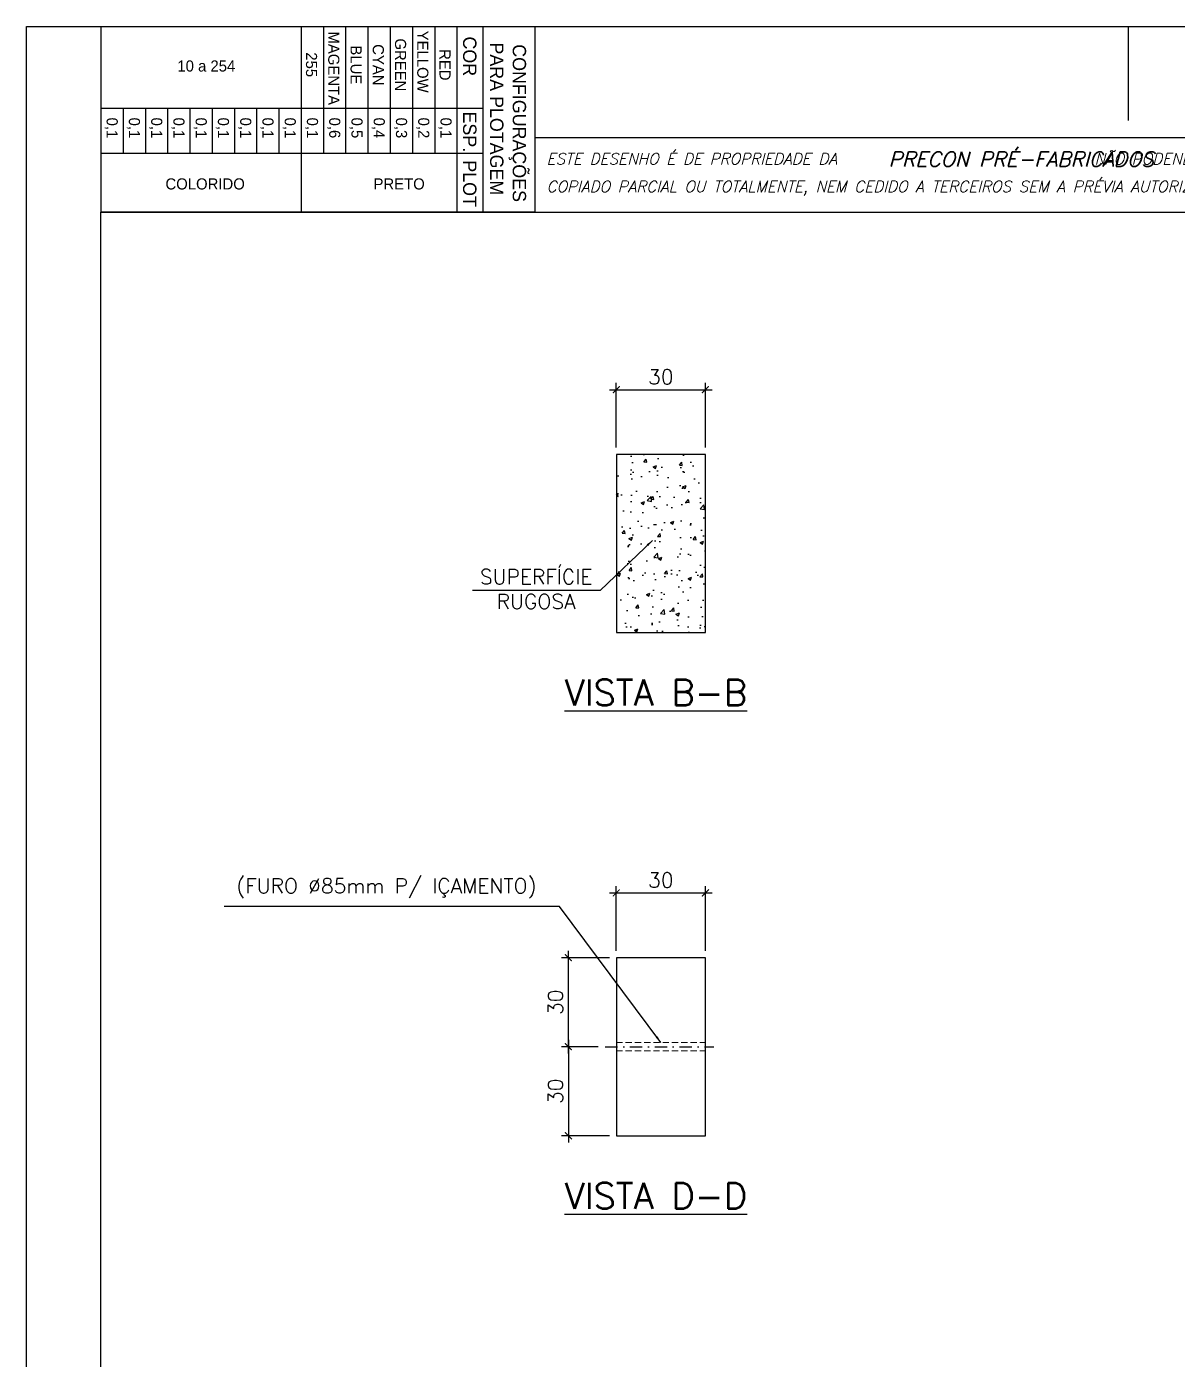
# Model space of a CAD drawing. Header units: centimetres. Extents: x 1658 to 17259, y 8294 to 11444.
# Drawn here: x 4286 to 5449, y 10097 to 11444 of the extents above; entities that cross this region are included whole.
import ezdxf
from ezdxf.enums import TextEntityAlignment as Align

# ---------------------------------------------------------------- set-up
doc = ezdxf.new("R2010")
doc.units = ezdxf.units.CM
doc.header["$LTSCALE"] = 50
doc.header["$MEASUREMENT"] = 0
doc.header["$PDMODE"] = 67
for name, pattern in [('DASHDOT', [1, 0.5, -0.25, 0, -0.25]), ('DASHED', [0.75, 0.5, -0.25]), ('HIDDEN', [0.375, 0.25, -0.125])]:
    doc.linetypes.add(name, pattern=pattern)
doc.layers.add('10 TRACEJADO', color=1, linetype='DASHED', lineweight=13)
for name, color, linetype in [('COTAS-PRECON', 1, 'Continuous'), ('FORMATO-PRECON', 2, 'Continuous'), ('HACHURAS-PRECON', 1, 'Continuous'), ('LINHA-01-PRECON', 1, 'Continuous'), ('LINHA-03-PRECON', 3, 'Continuous'), ('TEXTO-35-PRECON', 5, 'Continuous'), ('填充', 7, 'Continuous')]:
    doc.layers.add(name, color=color, linetype=linetype)
doc.styles.add('R060', font='ACENT.shx', dxfattribs={"height": 75})
doc.styles.add('ROMANS', font='ROMANS.SHX', dxfattribs={"oblique": 15, "height": 3})
doc.styles.get("Standard").update_dxf_attribs({"font": 'romans.shx'})
doc.dimstyles.new('ESC75-25', dxfattribs={"dimscale": 0, "dimtxt": 15, "dimasz": 7, "dimexe": 7, "dimexo": 7, "dimgap": 5.5, "dimtad": 1, "dimdec": 1, "dimlfac": 0.333333, "dimdsep": 46, "dimtxsty": 'Standard', "dimblk": 'ARCHTICK', "dimcen": 0.1, "dimdle": 7, "dimclrd": 256, "dimclre": 256, "dimclrt": 2, "dimadec": 0, "dimazin": 0, "dimtfac": 1, "dimtdec": 1, "dimtix": 1, "dimtmove": 2, "dimatfit": 3, "dimfxl": 1, "dimarcsym": 0})
doc.dimstyles.new('ESC75-75', dxfattribs={"dimscale": 0, "dimtxt": 15, "dimasz": 7, "dimexe": 7, "dimexo": 7, "dimgap": 5.5, "dimtad": 1, "dimdec": 1, "dimdsep": 46, "dimtxsty": 'Standard', "dimblk": 'ARCHTICK', "dimcen": 0.1, "dimdle": 7, "dimclrd": 256, "dimclre": 256, "dimclrt": 2, "dimadec": 0, "dimazin": 0, "dimtfac": 1, "dimtdec": 1, "dimtix": 1, "dimtmove": 2, "dimatfit": 3, "dimfxl": 1, "dimarcsym": 0})

# ---------------------------------------------------------------- blocks, each defined once
blk = doc.blocks.new('A$C0AF02B9D')
at = {"layer": 'FORMATO-PRECON', "color": 1}
for p, q in [((0, 585), (250, 585)), ((0, 0), (0, 585)), ((250, 585), (250, 0)), ((0, 480), (250, 480)), ((0, 450), (170.7, 450)), ((0, 420), (170.7, 420)), ((0, 390), (170.7, 390)), ((0, 360), (170.7, 360)), ((0, 330), (170.7, 330)), ((0, 300), (170.7, 300)), ((110.1, 240), (170.7, 240)), ((110.1, 210), (170.7, 210)), ((110.1, 180), (170.7, 180)), ((110.1, 150), (170.7, 150)), ((110.1, 150), (170.7, 150)), ((110.1, 120), (170.7, 120)), ((110.1, 120), (170.7, 120)), ((110.1, 90), (170.7, 90)), ((110.1, 90), (170.7, 90)), ((110.1, 60), (170.7, 60)), ((110.1, 60), (170.7, 60)), ((110.1, 30), (170.7, 30)), ((110.1, 30), (170.7, 30)), ((0, 0), (250, 0)), ((110.1, 0), (170.7, 0)), ((110.1, 0), (170.7, 0)), ((110.1, 0), (170.7, 0))]:
    blk.add_line(p, q, dxfattribs=at)
at = {"layer": 'FORMATO-PRECON'}
for p, q in [((0, 515), (250, 515)), ((110.1, 0), (110.1, 515)), ((170.7, 0), (170.7, 515)), ((0, 270), (250, 270))]:
    blk.add_line(p, q, dxfattribs=at)
at = {"layer": 'FORMATO-PRECON', "style": 'R060'}
for s, p in [('CONFIGURAÇÕES ', (133.4, 563.9)), ('PARA PLOTAGEM', (124.3, 533.7)), ('COR', (40, 497.3)), ('ESP.', (141.8, 497.3)), ('PLOT', (211.6, 497.3))]:
    blk.add_text(s, height=18, dxfattribs=at).set_placement(p, align=Align.MIDDLE)
at = {"layer": 'FORMATO-PRECON', "color": 1, "style": 'R060'}
for s, p in [('RED', (51.5, 464)), ('0,1', (136.5, 464)), ('YELLOW', (47.2, 434)), ('0,2', (136.5, 434)), ('GREEN', (51.5, 404)), ('0,3', (136.5, 404)), ('CYAN', (51.5, 374)), ('0,4', (136.5, 374)), ('BLUE', (51.5, 344)), ('0,5', (136.5, 344)), ('MAGENTA', (56.1, 314)), ('0,6', (136.5, 314)), ('255', (51.3, 284)), ('0,1', (136.5, 284)), ('0,1', (136.5, 254)), ('0,1', (136.5, 224)), ('0,1', (136.5, 194)), ('0,1', (136.5, 164)), ('0,1', (136.5, 134)), ('0,1', (136.5, 104)), ('0,1', (136.5, 74)), ('0,1', (136.5, 44)), ('0,1', (136.5, 14))]:
    blk.add_text(s, height=15, dxfattribs=at).set_placement(p, align=Align.MIDDLE)
for s, p in [('PRETO', (212, 402.1)), ('10 a 254', (53, 142.2)), ('COLORIDO', (212, 140.6))]:
    blk.add_text(s, height=15, rotation=90, dxfattribs=at).set_placement(p, align=Align.MIDDLE)
blk = doc.blocks.new('A$C432D58B7')
at = {"layer": 'LINHA-01-PRECON'}
blk.add_blockref('A$C0AF02B9D', (0, 0), dxfattribs=at)
blk = doc.blocks.new('A$C550964AD')
at = {"layer": 'LINHA-01-PRECON'}
blk.add_blockref('A$C432D58B7', (0, 0), dxfattribs=at)
blk = doc.blocks.new('A$C2E607E54')
at = {"layer": 'FORMATO-PRECON', "color": 6}
blk.add_line((1835, 4050), (685, 4050), dxfattribs=at)
at = {"layer": 'FORMATO-PRECON'}
for points in [[(0, 4200), (2970, 4200), (2970, 0), (0, 0)], [(685, 3950), (1835, 3950), (1835, 4050), (685, 4050)]]:
    blk.add_lwpolyline(points, close=True, dxfattribs=at)
blk.add_lwpolyline([(1485, 4200), (1485, 4073.6)], dxfattribs=at)
at = {"layer": 'FORMATO-PRECON', "color": 6}
blk.add_lwpolyline([(100, 3950), (2870, 3950), (2870, 100), (100, 100)], close=True, dxfattribs=at)
at = {"layer": 'TEXTO-35-PRECON', "rotation": 270}
blk.add_blockref('A$C550964AD', (100, 4200), dxfattribs=at)
at = {"layer": 'FORMATO-PRECON', "style": 'ROMANS', "oblique": 15}
for s, p in [('ESTE DESENHO É DE PROPRIEDADE DA                            NÃO PODENDO SER', (700.8, 4014.4)), ('COPIADO PARCIAL OU TOTALMENTE, NEM CEDIDO A TERCEIROS SEM A PRÉVIA AUTORIZAÇÃO.', (700.8, 3977))]:
    blk.add_text(s, height=15, dxfattribs=at).set_placement(p)
at = {"layer": 'FORMATO-PRECON', "color": 3, "style": 'ROMANS', "oblique": 15}
blk.add_text('PRECON PRÉ-FABRICADOS', height=20, dxfattribs=at).set_placement((1162, 4011.3))
blk = doc.blocks.new('_ArchTick')
at = {"color": 0, "linetype": 'ByBlock', "const_width": 0.15}
blk.add_lwpolyline([(-0.5, -0.5), (0.5, 0.5)], dxfattribs=at)
blk = doc.blocks.new('*D42')
at = {"layer": 'Defpoints', "color": 0, "transparency": 16777216}
for p in [(4972, 11076.9), (4882, 11011.4), (4972, 11011.4)]:
    blk.add_point(p, dxfattribs=at)
at = {"layer": 'LINHA-01-PRECON', "lineweight": -2, "transparency": 16777216}
for p, q in [((4875, 11076.9), (4979, 11076.9)), ((4882, 11018.4), (4882, 11083.9)), ((4972, 11018.4), (4972, 11083.9))]:
    blk.add_line(p, q, dxfattribs=at)
at = {"layer": 'LINHA-01-PRECON', "lineweight": -2, "transparency": 16777216, "xscale": 7, "yscale": 7, "zscale": 7, "rotation": 180}
blk.add_blockref('_ArchTick', (4882, 11076.9), dxfattribs=at)
at = {"layer": 'LINHA-01-PRECON', "lineweight": -2, "transparency": 16777216, "xscale": 7, "yscale": 7, "zscale": 7}
blk.add_blockref('_ArchTick', (4972, 11076.9), dxfattribs=at)
at = {"layer": 'LINHA-01-PRECON', "color": 2, "transparency": 16777216, "insert": (4927, 11089.9), "char_height": 15, "attachment_point": 5}
blk.add_mtext('30', dxfattribs=at)
blk = doc.blocks.new('*D395')
at = {"layer": 'Defpoints', "color": 0, "transparency": 16777216}
for p in [(4972, 10568.1), (4882, 10502.6), (4972, 10502.6)]:
    blk.add_point(p, dxfattribs=at)
at = {"layer": 'LINHA-01-PRECON', "lineweight": -2, "transparency": 16777216}
for p, q in [((4875, 10568.1), (4979, 10568.1)), ((4882, 10509.6), (4882, 10575.1)), ((4972, 10509.6), (4972, 10575.1))]:
    blk.add_line(p, q, dxfattribs=at)
at = {"layer": 'LINHA-01-PRECON', "lineweight": -2, "transparency": 16777216, "xscale": 7, "yscale": 7, "zscale": 7, "rotation": 180}
blk.add_blockref('_ArchTick', (4882, 10568.1), dxfattribs=at)
at = {"layer": 'LINHA-01-PRECON', "lineweight": -2, "transparency": 16777216, "xscale": 7, "yscale": 7, "zscale": 7}
blk.add_blockref('_ArchTick', (4972, 10568.1), dxfattribs=at)
at = {"layer": 'LINHA-01-PRECON', "color": 2, "transparency": 16777216, "insert": (4927, 10581.1), "char_height": 15, "attachment_point": 5}
blk.add_mtext('30', dxfattribs=at)
blk = doc.blocks.new('*D396')
at = {"layer": 'Defpoints', "color": 0, "transparency": 16777216}
for p in [(4833.5, 10502.6), (4882, 10502.6), (4870.7, 10412.6)]:
    blk.add_point(p, dxfattribs=at)
at = {"layer": 'LINHA-01-PRECON', "lineweight": -2, "transparency": 16777216}
for p, q in [((4875, 10502.6), (4826.5, 10502.6)), ((4833.5, 10405.6), (4833.5, 10509.6)), ((4863.7, 10412.6), (4826.5, 10412.6))]:
    blk.add_line(p, q, dxfattribs=at)
at = {"layer": 'LINHA-01-PRECON', "lineweight": -2, "transparency": 16777216, "xscale": 7, "yscale": 7, "zscale": 7}
for p, rotation in [((4833.5, 10502.6), 90), ((4833.5, 10412.6), 270)]:
    blk.add_blockref('_ArchTick', p, dxfattribs=dict(at, rotation=rotation))
at = {"layer": 'LINHA-01-PRECON', "color": 2, "transparency": 16777216, "insert": (4820.5, 10457.6), "char_height": 15, "attachment_point": 5, "rotation": 90}
blk.add_mtext('30', dxfattribs=at)
blk = doc.blocks.new('*D397')
at = {"layer": 'Defpoints', "color": 0, "transparency": 16777216}
for p in [(4870.7, 10412.6), (4833.5, 10322.6), (4882, 10322.6)]:
    blk.add_point(p, dxfattribs=at)
at = {"layer": 'LINHA-01-PRECON', "lineweight": -2, "transparency": 16777216}
for p, q in [((4833.5, 10419.6), (4833.5, 10315.6)), ((4863.7, 10412.6), (4826.5, 10412.6)), ((4875, 10322.6), (4826.5, 10322.6))]:
    blk.add_line(p, q, dxfattribs=at)
at = {"layer": 'LINHA-01-PRECON', "lineweight": -2, "transparency": 16777216, "xscale": 7, "yscale": 7, "zscale": 7}
for p, rotation in [((4833.5, 10412.6), 90), ((4833.5, 10322.6), 270)]:
    blk.add_blockref('_ArchTick', p, dxfattribs=dict(at, rotation=rotation))
at = {"layer": 'LINHA-01-PRECON', "color": 2, "transparency": 16777216, "insert": (4820.5, 10367.6), "char_height": 15, "attachment_point": 5, "rotation": 90}
blk.add_mtext('30', dxfattribs=at)

msp = doc.modelspace()

# ---------------------------------------------------------------- hatches: boundary and pattern name
at = {"layer": '填充'}
h = msp.add_hatch(dxfattribs=at)
h.set_pattern_fill('AR-CONC', color=1, scale=5)
h.set_pattern_definition([(50, (1642.562, 8440.42), (35.863, -3.1376), [3.75, -41.25]), (355, (1642.562, 8440.42), (-6.93757, 37.6096), [3, -33]), (100.4514, (1645.55, 8440.16), (28.92544, 34.472), [3.187, -35.0571]), (46.1842, (1642.56, 8450.42), (53.36207, -8.27596), [5.625, -61.875]), (96.6356, (1647.01, 8449.73), (46.7331, 48.7059), [4.7805, -52.5857]), (351.1842, (1642.56, 8450.42), (46.7331, 48.7059), [4.5, -49.5]), (21, (1647.562, 8447.92), (29.84535, -20.13094), [3.75, -41.25]), (326, (1647.562, 8447.92), (12.16577, 36.2575), [3, -33]), (71.4514, (1650.05, 8446.243), (42.01112, 16.12656), [3.187, -35.0571]), (37.5, (1642.562, 8440.42), (0.607993, 16.644693), [0, -32.6, 0, -33.5, 0, -33.125]), (7.5, (1642.562, 8440.42), (13.15348, 19.720586), [0, -19.1, 0, -31.85, 0, -12.625]), (327.5, (1631.412, 8440.42), (26.69112, -1.127744), [0, -12.5, 0, -39, 0, -51.75]), (317.5, (1626.412, 8440.42), (29.15931, 5.00525), [0, -16.25, 0, -25.9, 0, -36.75])])
h.paths.add_polyline_path([(4882.03, 10831.37), (4972.03, 10831.37), (4972.03, 11011.37), (4882.03, 11011.37)])
h.paths.add_polyline_path([(4925.28, 10806.66), (4925.28, 10845.59), (4902.78, 10845.59), (4902.78, 10806.66)], flags=9)

# ---------------------------------------------------------------- linework, layer by layer
at = {"layer": '10 TRACEJADO', "linetype": 'HIDDEN', "ltscale": 0.5}
for p, q in [((4882.03, 10416.84), (4972.03, 10416.84)), ((4882.03, 10408.34), (4972.03, 10408.34))]:
    msp.add_line(p, q, dxfattribs=at)
at = {"layer": 'LINHA-01-PRECON', "linetype": 'DASHDOT', "ltscale": 0.5}
msp.add_line((4870.68, 10412.59), (4980.63, 10412.59), dxfattribs=at)
at = {"layer": 'LINHA-03-PRECON'}
for p, q in [((4972.03, 11011.37), (4882.03, 11011.37)), ((4882.03, 11011.37), (4882.03, 10831.37)), ((4972.03, 10831.37), (4972.03, 11011.37)), ((4882.03, 10831.37), (4972.03, 10831.37)), ((4972.03, 10502.59), (4882.03, 10502.59)), ((4882.03, 10502.59), (4882.03, 10322.59)), ((4972.03, 10322.59), (4972.03, 10502.59)), ((4882.03, 10322.59), (4972.03, 10322.59))]:
    msp.add_line(p, q, dxfattribs=at)

# ---------------------------------------------------------------- block references
at = {"layer": 'HACHURAS-PRECON', "xscale": 0.7499999999999996, "yscale": 0.7499999999999996, "zscale": 0.7499999999999996}
msp.add_blockref('A$C2E607E54', (4285.86, 8293.94), dxfattribs=at)

# ---------------------------------------------------------------- texts
at = {"layer": 'COTAS-PRECON', "color": 2, "char_height": 15, "attachment_point": 5}
for s, insert in [('\\A1;SUPERFÍCIE\\PRUGOSA', (4800.9, 10875.28, 15.06)), ('(FURO %%C85mm P/ IÇAMENTO)', (4649.54, 10572.74))]:
    msp.add_mtext(s, dxfattribs=dict(at, insert=insert))
at = {"layer": 'LINHA-01-PRECON', "color": 4, "char_height": 26.25, "attachment_point": 5}
for s, insert in [('{\\LVISTA B-B}', (4921.93, 10770.62, -0.02)), ('{\\LVISTA D-D}', (4921.93, 10261.84, -0.02))]:
    msp.add_mtext(s, dxfattribs=dict(at, insert=insert))

# ---------------------------------------------------------------- dimensions: what is measured, and where the dimension line sits
at = {"layer": 'LINHA-01-PRECON'}
for base, p1, p2, picture, middle in [((4972.03, 11076.89), (4882.03, 11011.37), (4972.03, 11011.37), '*D42', (4927.03, 11089.89)), ((4972.03, 10568.11), (4882.03, 10502.59), (4972.03, 10502.59), '*D395', (4927.03, 10581.11))]:
    dim = msp.add_linear_dim(base=base, p1=p1, p2=p2, dimstyle='ESC75-25', override={"dimscale": 1}, dxfattribs=at)
    dim.commit()
    dim.dimension.update_dxf_attribs({"geometry": picture, "text_midpoint": middle})
for base, p2, picture, middle in [((4833.5, 10502.59), (4882.03, 10502.59), '*D396', (4820.5, 10457.59)), ((4833.5, 10322.59), (4882.03, 10322.59), '*D397', (4820.5, 10367.59))]:
    dim = msp.add_linear_dim(base=base, p1=(4870.68, 10412.59), p2=p2, angle=90, dimstyle='ESC75-25', override={"dimscale": 1}, dxfattribs=at)
    dim.commit()
    dim.dimension.update_dxf_attribs({"geometry": picture, "text_midpoint": middle})

# ---------------------------------------------------------------- leaders
at = {"layer": 'COTAS-PRECON'}
for points in [[(4918.54, 10924.54, 15.06), (4865.59, 10873.86, 15.06), (4736.58, 10873.86, 15.06)], [(4927.03, 10416.84), (4824.71, 10554.34), (4485.5, 10554.34)]]:
    msp.add_leader(points, dimstyle='ESC75-75', override={"dimscale": 1}, dxfattribs=at)

doc.saveas('drawing.dxf')
